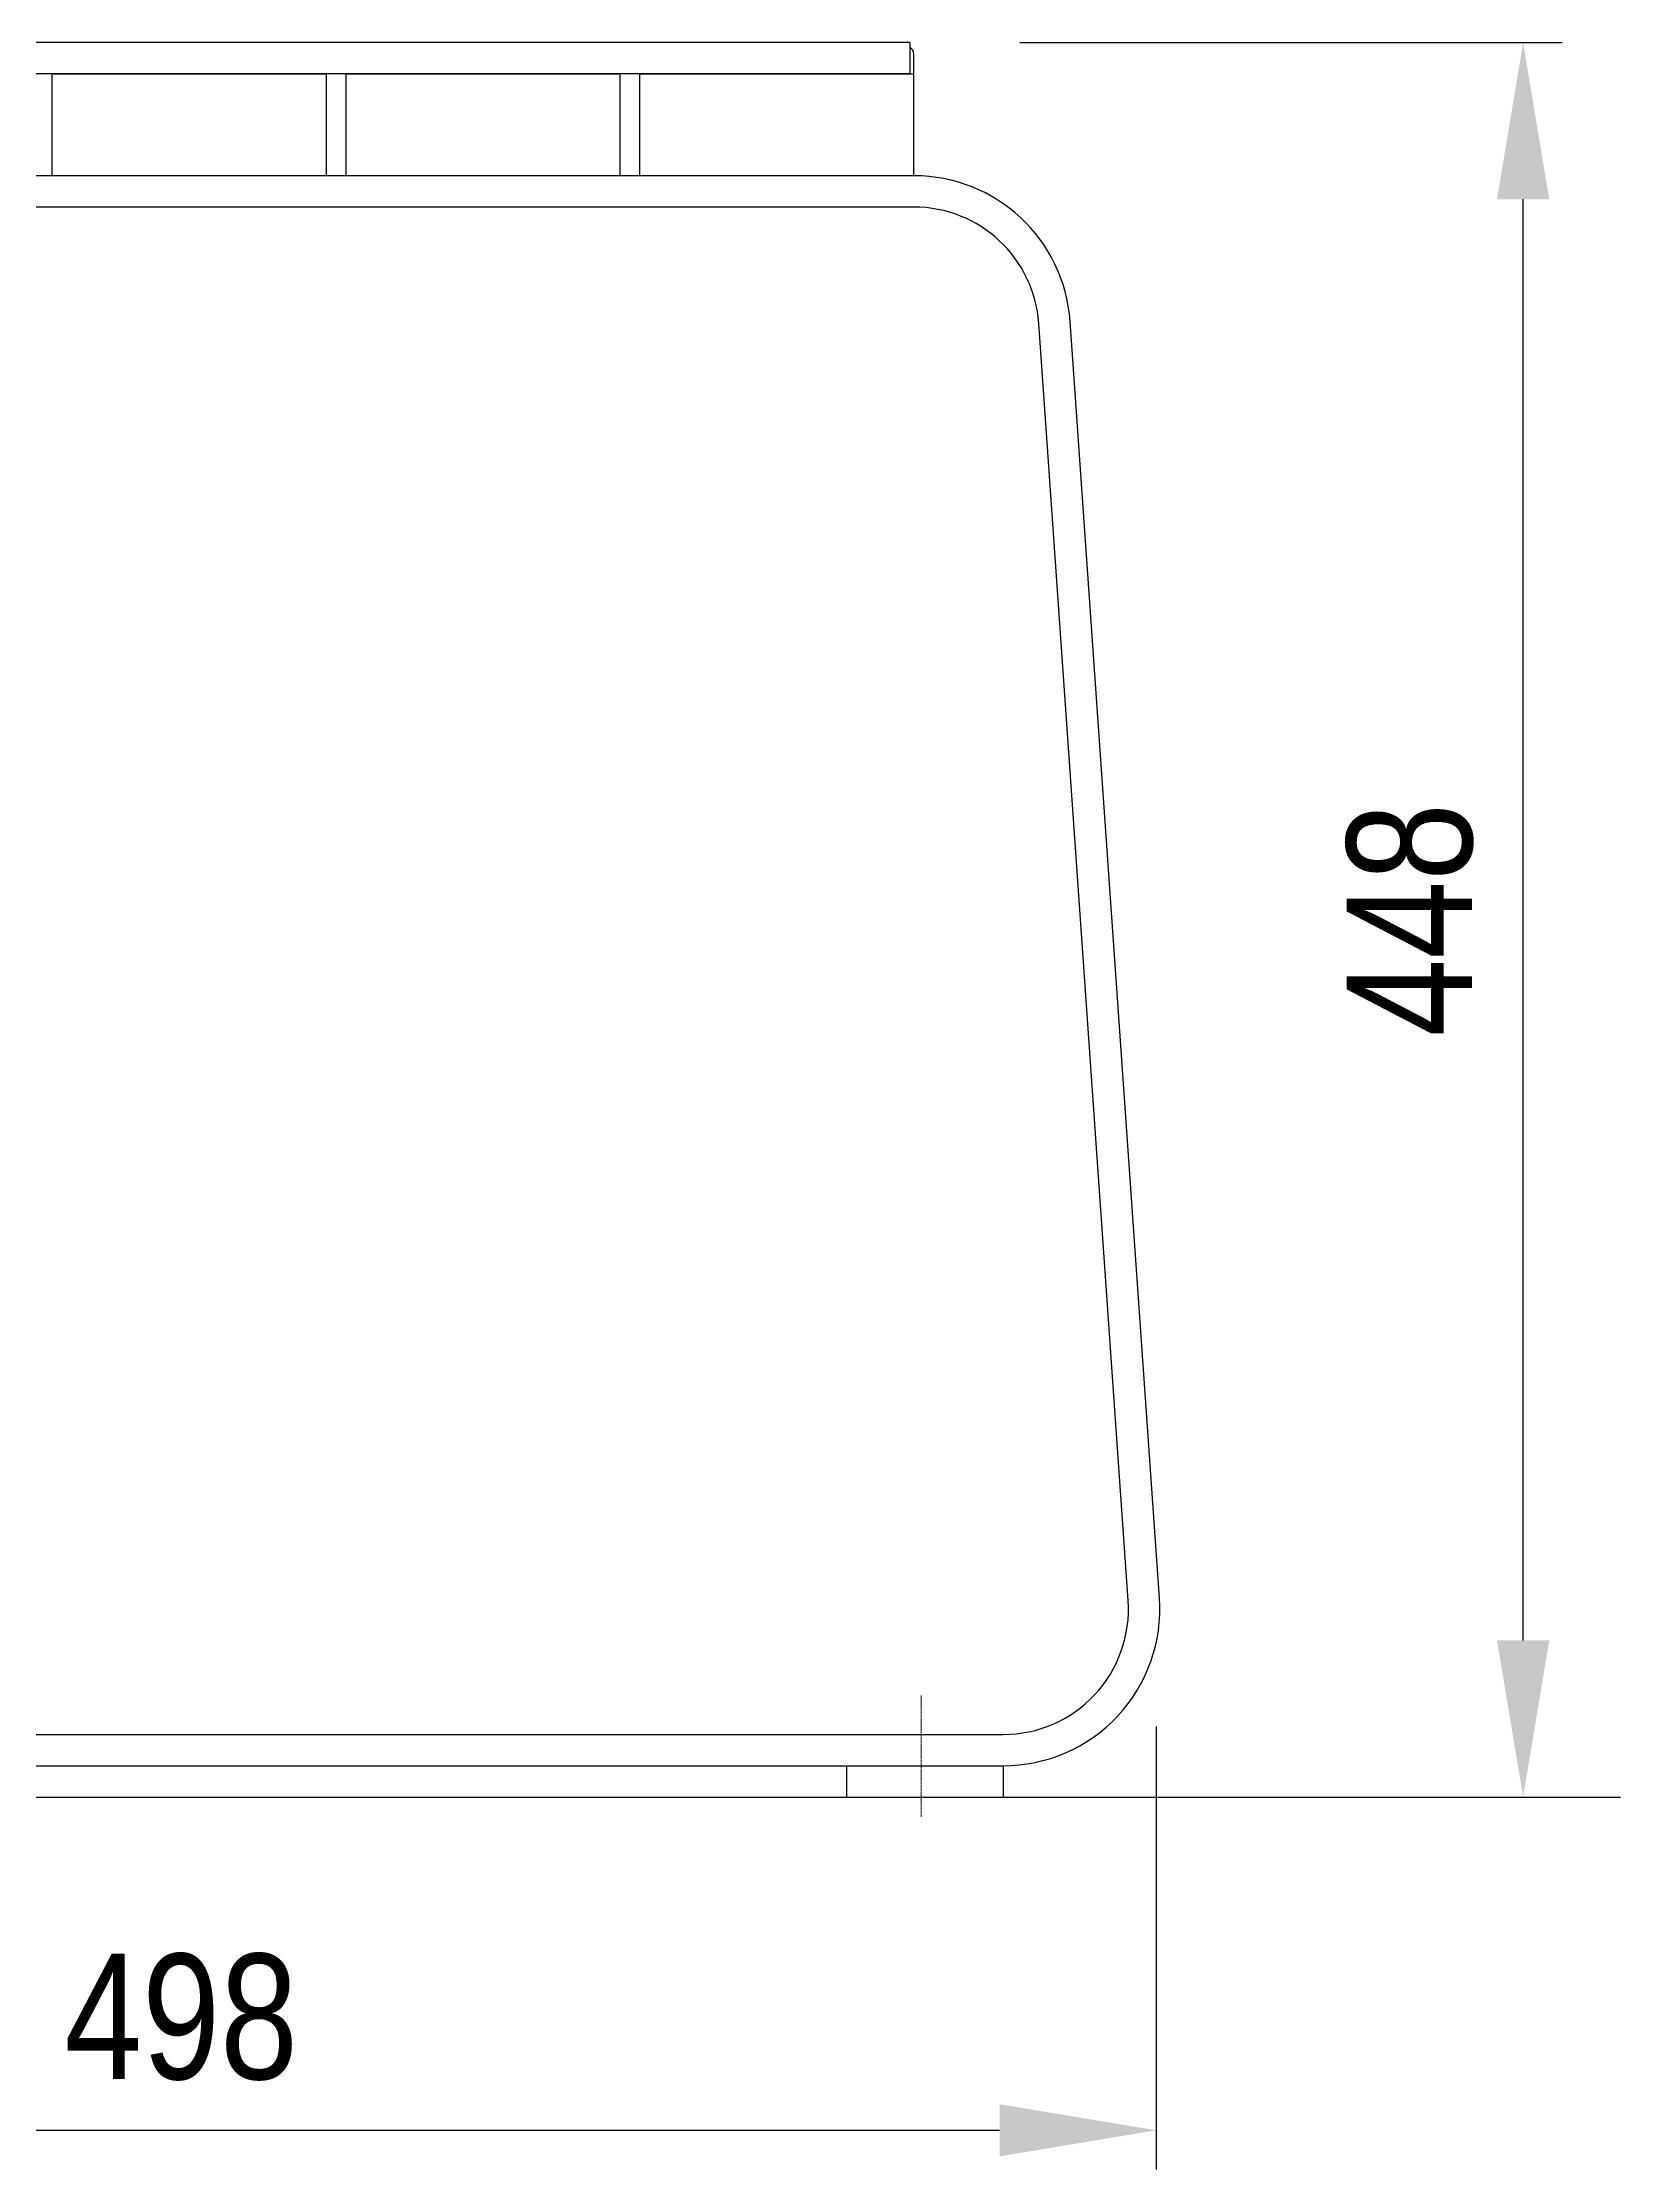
# Model space of a CAD drawing. Header units: millimetres. Extents: x 5064 to 11004, y 3085 to 7285.
# Drawn here: x 6640 to 7043, y 5915 to 6458 of the extents above; entities that cross this region are included whole.
import ezdxf

# ---------------------------------------------------------------- set-up
doc = ezdxf.new("R2010")
doc.units = ezdxf.units.MM
doc.header["$LTSCALE"] = 0.3
doc.linetypes.add('DashDot', pattern=[15, 9, -3, 0, -3])
doc.styles.add('SEACAD_Arial', font='arial.ttf', dxfattribs={"width": 0.8})
doc.dimstyles.new('ISO-25', dxfattribs={"dimtxt": 1.6, "dimasz": 2, "dimexe": 0.5, "dimexo": 1.5, "dimtad": 1, "dimdec": 0, "dimtxsty": 'SEACAD_Arial', "dimcen": 2, "dimadec": 0, "dimazin": 0, "dimtfac": 1, "dimtdec": 0, "dimtmove": 0, "dimatfit": 3, "dimfxl": 1, "dimarcsym": 0})

# ---------------------------------------------------------------- blocks, each defined once
blk = doc.blocks.new('*D144')
at = {"color": 0, "lineweight": -2, "transparency": 16777216}
for p, q in [((6924.37, 6028.45), (6924.37, 5915.39)), ((6426.39, 6025.65), (6426.39, 5915.39)), ((6466.39, 5925.39), (6884.37, 5925.39))]:
    blk.add_line(p, q, dxfattribs=at)
at = {"color": 0, "transparency": 16777216}
for points in [[(6466.39, 5932.05), (6466.39, 5918.72), (6426.39, 5925.39)], [(6884.37, 5932.05), (6884.37, 5918.72), (6924.37, 5925.39)]]:
    blk.add_solid(points, dxfattribs=at)
at = {"layer": 'Defpoints', "color": 0, "transparency": 16777216}
for p in [(6426.39, 6055.65), (6924.37, 6058.45), (6924.37, 5925.39)]:
    blk.add_point(p, dxfattribs=at)
at = {"color": 0, "transparency": 16777216, "insert": (6675.38, 5954.22), "char_height": 32, "attachment_point": 5, "style": 'SEACAD_Arial'}
blk.add_mtext('498', dxfattribs=at)
blk = doc.blocks.new('*D145')
at = {"color": 0, "lineweight": -2, "transparency": 16777216}
for p, q in [((6889.52, 6458.45), (7028.08, 6458.45)), ((7018.08, 6050.45), (7018.08, 6418.45)), ((6914.37, 6010.45), (7028.08, 6010.45))]:
    blk.add_line(p, q, dxfattribs=at)
at = {"color": 0, "transparency": 16777216}
for points in [[(7011.41, 6418.45), (7024.74, 6418.45), (7018.08, 6458.45)], [(7011.41, 6050.45), (7024.74, 6050.45), (7018.08, 6010.45)]]:
    blk.add_solid(points, dxfattribs=at)
at = {"layer": 'Defpoints', "color": 0, "transparency": 16777216}
for p in [(6859.52, 6458.45), (7018.08, 6458.45), (6884.37, 6010.45)]:
    blk.add_point(p, dxfattribs=at)
at = {"color": 0, "transparency": 16777216, "insert": (6989.24, 6234.45), "char_height": 32, "attachment_point": 5, "rotation": 90, "style": 'SEACAD_Arial'}
blk.add_mtext('448', dxfattribs=at)

msp = doc.modelspace()

# ---------------------------------------------------------------- linework, layer by layer
at = {"color": 7, "linetype": 'Continuous', "lineweight": 25}
for p, q in [((6861.46, 6458.45), (6491.46, 6458.45)), ((6861.46, 6458.45), (6861.46, 6450.45)), ((6862.49, 6450.45), (6862.49, 6455.45)), ((6861.46, 6450.45), (6491.46, 6450.45)), ((6642.49, 6424.45), (6642.49, 6450.45)), ((6642.49, 6450.45), (6712.49, 6450.45)), ((6712.49, 6424.45), (6712.49, 6450.45)), ((6717.49, 6450.45), (6787.49, 6450.45)), ((6717.49, 6424.45), (6717.49, 6450.45)), ((6787.49, 6424.45), (6787.49, 6450.45)), ((6792.49, 6424.45), (6792.49, 6450.45)), ((6792.49, 6450.45), (6862.49, 6450.45)), ((6862.49, 6424.45), (6862.49, 6450.45)), ((6862.49, 6424.45), (6492.49, 6424.45)), ((6712.49, 6424.45), (6642.49, 6424.45)), ((6787.49, 6424.45), (6717.49, 6424.45)), ((6862.49, 6424.45), (6792.49, 6424.45)), ((6862.49, 6416.45), (6492.49, 6416.45)), ((6917.21, 6060.68), (6894.41, 6386.68)), ((6925.19, 6061.24), (6902.39, 6387.24)), ((6466.29, 6026.45), (6675.29, 6026.45)), ((6675.29, 6026.45), (6885.29, 6026.45)), ((6466.29, 6018.45), (6675.29, 6018.45)), ((6675.29, 6018.45), (6885.29, 6018.45)), ((6845.29, 6018.45), (6845.29, 6010.45)), ((6885.29, 6018.45), (6885.29, 6010.45)), ((6845.29, 6010.45), (6885.29, 6010.45))]:
    msp.add_line(p, q, dxfattribs=at)
at = {"color": 0, "linetype": 'DashDot', "lineweight": 9, "ltscale": 0.1}
msp.add_line((6864.37, 6036.43), (6864.37, 6005.43), dxfattribs=at)
at = {"color": 7, "linetype": 'Continuous'}
msp.add_line((6257.42, 6010.45), (7042.93, 6010.45), dxfattribs=at)
at = {"color": 7, "linetype": 'Continuous', "lineweight": 25}
for centre, radius, start, end in [((6860.49, 6455.45), 2, 360, 60.9944), ((6862.49, 6384.45), 40, 4, 90), ((6862.49, 6384.45), 32, 4, 90), ((6885.29, 6058.45), 40, 270, 4), ((6885.29, 6058.45), 32, 270, 4)]:
    msp.add_arc(centre, radius, start, end, dxfattribs=at)

# ---------------------------------------------------------------- dimensions: what is measured, and where the dimension line sits
dim = msp.add_linear_dim(base=(7018.08, 6458.45), p1=(6884.37, 6010.45), p2=(6859.52, 6458.45), angle=90, dimstyle='ISO-25')
dim.commit()
dim.dimension.update_dxf_attribs({"geometry": '*D145', "text_midpoint": (6989.24, 6234.45)})
dim = msp.add_linear_dim(base=(6924.37, 5925.39), p1=(6426.39, 6055.65), p2=(6924.37, 6058.45), dimstyle='ISO-25')
dim.commit()
dim.dimension.update_dxf_attribs({"geometry": '*D144', "text_midpoint": (6675.38, 5954.22)})

doc.saveas('drawing.dxf')
